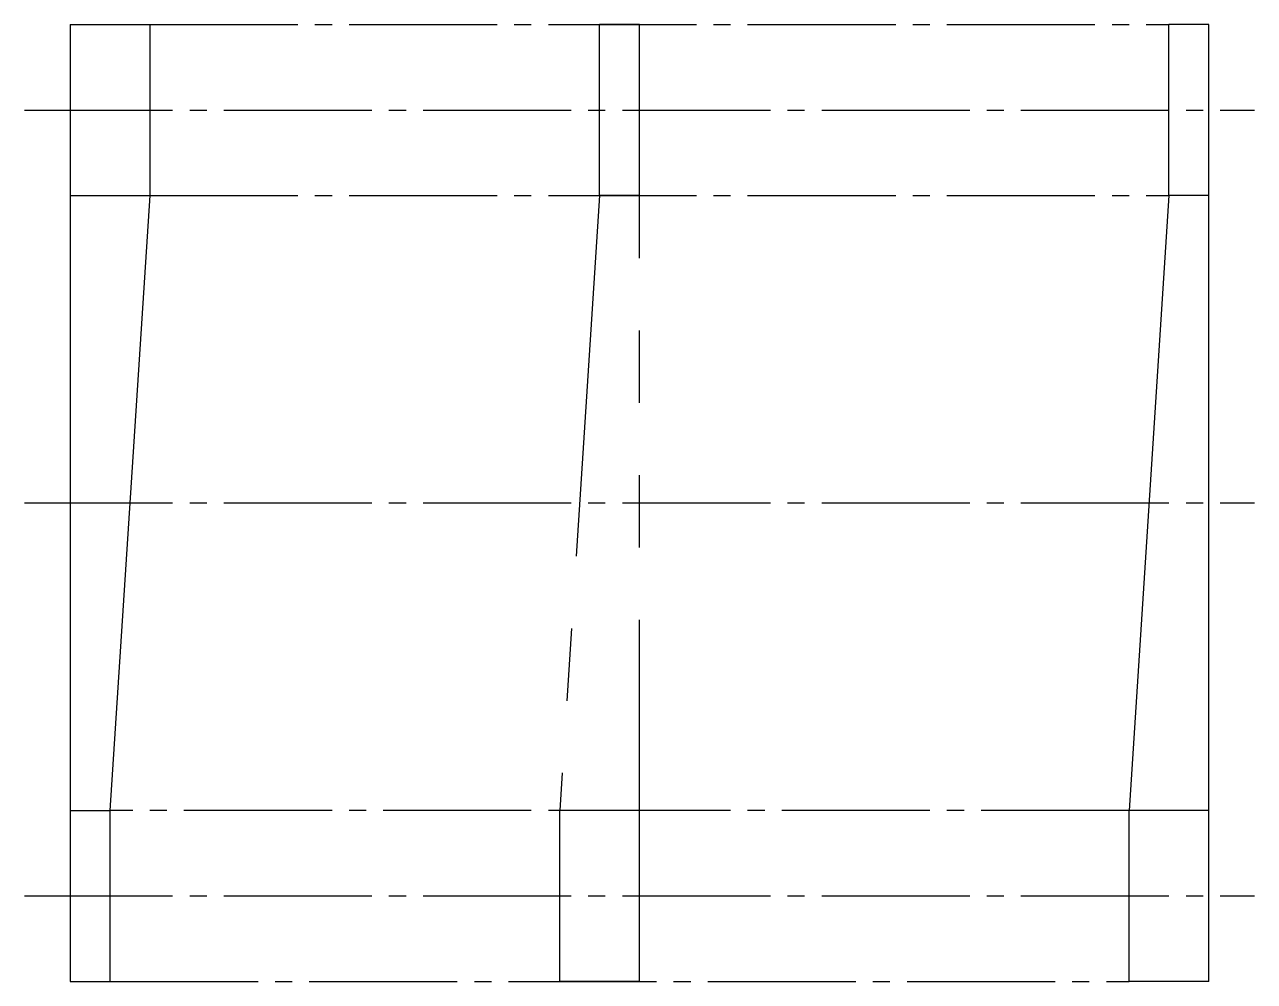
# Model space of a CAD drawing. Extents: x 5.1 to 85.5, y 5 to 75.3.
# Drawn here: x 58.47 to 85.47, y 54.29 to 75.29 of the extents above; entities outside this region: 2.
import ezdxf

# ---------------------------------------------------------------- set-up
doc = ezdxf.new("R2010")
doc.units = 0
doc.header["$LTSCALE"] = 0.25
doc.linetypes.add('CENTER', pattern=[17.5, 13, -1.5, 1.5, -1.5])
doc.linetypes.add('PHANTOM', pattern=[63.5, 31.75, -6.35, 6.35, -6.35, 6.35, -6.35])
doc.layers.get('0').update_dxf_attribs({"linetype": 'CONTINUOUS'})
doc.layers.add('CENTER', color=1, linetype='CENTER')

msp = doc.modelspace()

# ---------------------------------------------------------------- linework, layer by layer
for p, q in [((59.467, 75.292), (59.467, 54.292)), ((59.467, 75.292), (61.217, 75.292)), ((61.217, 75.292), (61.217, 71.542)), ((83.592, 71.542), (83.592, 75.292)), ((84.467, 75.292), (83.592, 75.292)), ((84.467, 54.292), (84.467, 75.292)), ((59.467, 71.542), (61.217, 71.542)), ((61.217, 71.542), (60.342, 58.042)), ((83.592, 71.542), (82.717, 58.042)), ((84.467, 71.542), (83.592, 71.542)), ((59.467, 70.042), (59.467, 70.042)), ((59.467, 64.792), (59.467, 64.792)), ((59.467, 58.042), (60.342, 58.042)), ((60.342, 58.042), (60.342, 54.292)), ((82.717, 54.292), (82.717, 58.042)), ((84.467, 58.042), (82.717, 58.042)), ((59.467, 54.292), (60.342, 54.292)), ((84.467, 54.292), (82.717, 54.292))]:
    msp.add_line(p, q)
at = {"color": 3, "linetype": 'CENTER'}
for p, q in [((61.217, 75.292), (83.592, 75.292)), ((61.217, 71.542), (83.592, 71.542)), ((82.717, 58.042), (60.342, 58.042)), ((60.342, 54.292), (82.717, 54.292))]:
    msp.add_line(p, q, dxfattribs=at)
at = {"color": 3, "linetype": 'PHANTOM'}
for p, q in [((71.092, 71.542), (71.092, 75.292)), ((71.967, 75.292), (71.092, 75.292)), ((71.967, 54.292), (71.967, 75.292)), ((71.092, 71.542), (70.217, 58.042)), ((71.967, 71.542), (71.092, 71.542)), ((70.217, 54.292), (70.217, 58.042)), ((71.967, 58.042), (70.217, 58.042)), ((71.967, 54.292), (70.217, 54.292))]:
    msp.add_line(p, q, dxfattribs=at)
at = {"layer": 'CENTER', "color": 1, "linetype": 'CENTER'}
for p, q in [((58.467, 73.417), (85.467, 73.417)), ((58.467, 64.792), (85.467, 64.792)), ((58.467, 56.167), (85.467, 56.167))]:
    msp.add_line(p, q, dxfattribs=at)

# ---------------------------------------------------------------- texts
for s, p in [('SWR21-25', (5, 12.5)), ('SWR21', (5, 5))]:
    msp.add_text(s, height=2).set_placement(p)

doc.saveas('drawing.dxf')
